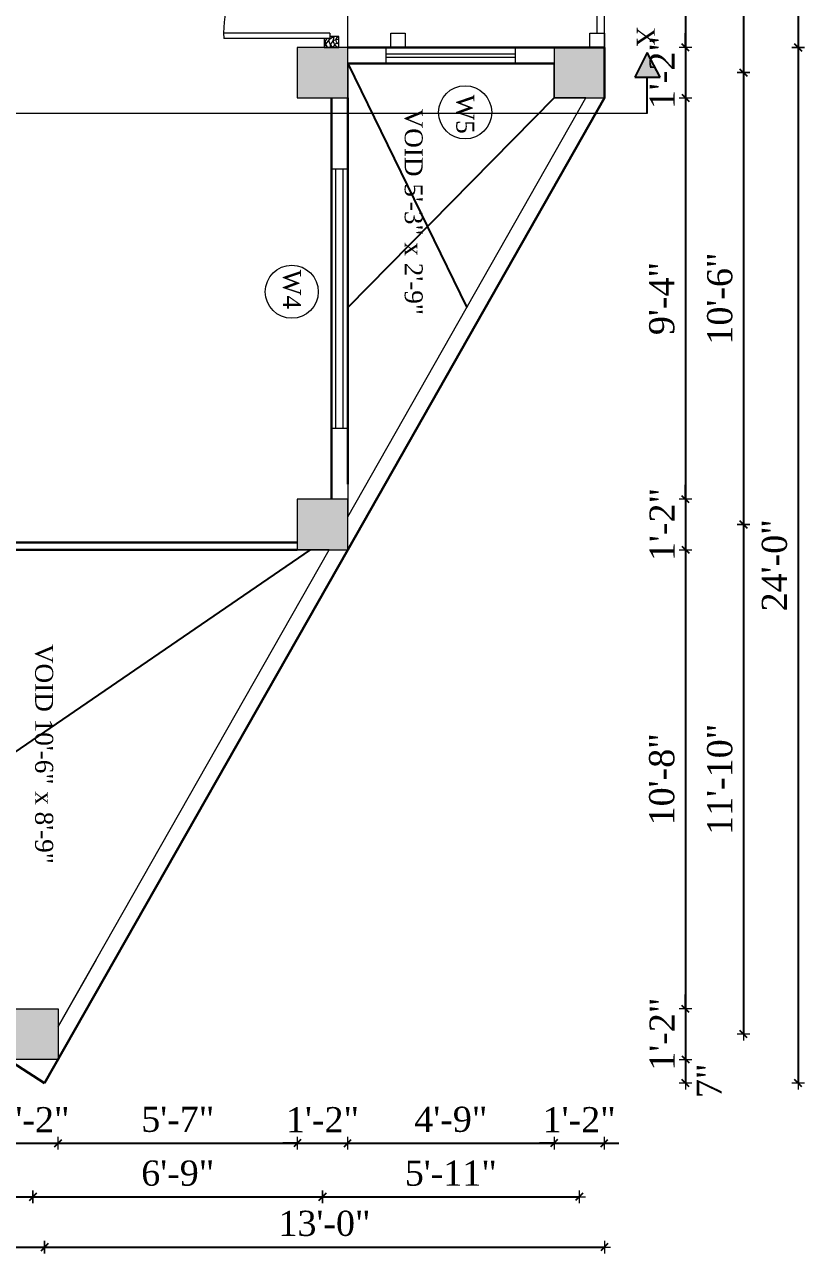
# Model space of a CAD drawing. Header units: inches. Extents: x 151827 to 346502, y -56182 to -23217.
# Drawn here: x 164569.3 to 164786.2, y -25468.3 to -25126.9 of the extents above; entities that cross this region are included whole.
import ezdxf

# ---------------------------------------------------------------- set-up
doc = ezdxf.new("R2010")
doc.units = ezdxf.units.IN
doc.header["$LTSCALE"] = 5
doc.header["$MEASUREMENT"] = 0
for name, color, linetype, lineweight in [('A-WALL', 7, 'Continuous', 9), ('Dimension', 7, 'Continuous', 18), ('DOOR', 62, 'Continuous', 0), ('Dw', 2, 'Continuous', 18)]:
    doc.layers.add(name, color=color, linetype=linetype, lineweight=lineweight)
doc.layers.add('dim line', color=7, linetype='Continuous', lineweight=15, true_color=0xfab2b2)
doc.layers.add('TEXT', color=6, linetype='Continuous')
doc.layers.add('WALL', color=7, linetype='Continuous')
doc.styles.add('ordinary', font='times.ttf')
doc.dimstyles.new('Copy of 96', dxfattribs={"dimtxt": 7, "dimasz": 4, "dimexe": 0.5, "dimexo": 0.5, "dimgap": 3, "dimtad": 1, "dimdec": 1, "dimzin": 11, "dimdsep": 46, "dimlunit": 4, "dimtxsty": 'ordinary', "dimblk": 'OBLIQUE', "dimcen": 0.09, "dimse1": 1, "dimse2": 1, "dimclrt": 6, "dimazin": 0, "dimtfac": 1, "dimtdec": 1, "dimtix": 1, "dimtmove": 2, "dimatfit": 3, "dimldrblk": 'leader', "dimfxl": 0.5, "dimfxlon": 1, "dimtolj": 1, "dimtzin": 0, "dimarcsym": 0})

# ---------------------------------------------------------------- blocks, each defined once
blk = doc.blocks.new('oblique')
at = {"color": 0, "lineweight": -2}
blk.add_line((0.25, 0.25), (-0.25, -0.25), dxfattribs=at)
at = {"layer": 'dim line', "lineweight": 9}
for p, q in [((-0.4375, 0), (0.4375, 0)), ((0, 0.4375), (0, -0.4375))]:
    blk.add_line(p, q, dxfattribs=at)
blk = doc.blocks.new('*D1895')
at = {"layer": 'A-WALL', "color": 0, "lineweight": -2, "ltscale": 5, "transparency": 16777216}
for p, q in [((164564.62, -25437.66), (164560.62, -25437.66)), ((164564.62, -25437.66), (164578.62, -25437.66)), ((164578.62, -25437.66), (164582.62, -25437.66))]:
    blk.add_line(p, q, dxfattribs=at)
at = {"layer": 'Defpoints', "color": 0, "ltscale": 5, "transparency": 16777216}
for p in [(164564.62, -25414.4), (164578.62, -25414.4), (164578.62, -25437.66)]:
    blk.add_point(p, dxfattribs=at)
at = {"layer": 'A-WALL', "color": 0, "lineweight": -2, "ltscale": 5, "transparency": 16777216, "xscale": 4, "yscale": 4, "zscale": 4}
blk.add_blockref('oblique', (164564.62, -25437.66), dxfattribs=at)
at = {"layer": 'A-WALL', "color": 0, "lineweight": -2, "ltscale": 5, "transparency": 16777216, "xscale": 4, "yscale": 4, "zscale": 4, "rotation": 180}
blk.add_blockref('oblique', (164578.62, -25437.66), dxfattribs=at)
at = {"layer": 'A-WALL', "color": 6, "ltscale": 5, "transparency": 16777216, "insert": (164571.62, -25431.16), "char_height": 7, "attachment_point": 5, "style": 'ordinary'}
blk.add_mtext('\\A1;1\'-2"', dxfattribs=at)
blk = doc.blocks.new('_OBLIQUE')
at = {"color": 0, "linetype": 'ByBlock'}
blk.add_line((-0.5, -0.5), (0.5, 0.5), dxfattribs=at)
blk = doc.blocks.new('leader')
at = {"layer": 'Dimension'}
for p, q in [((0, -4.328), (0, 4.328)), ((-4.424, 0), (4.424, 0))]:
    blk.add_line(p, q, dxfattribs=at)
blk = doc.blocks.new('*D1896')
at = {"layer": 'A-WALL', "color": 0, "lineweight": -2, "ltscale": 5, "transparency": 16777216}
blk.add_line((164578.62, -25437.66), (164645.13, -25437.66), dxfattribs=at)
at = {"layer": 'Defpoints', "color": 0, "ltscale": 5, "transparency": 16777216}
for p in [(164645.13, -25272.78), (164578.62, -25414.4), (164645.13, -25437.66)]:
    blk.add_point(p, dxfattribs=at)
at = {"layer": 'A-WALL', "color": 0, "lineweight": -2, "ltscale": 5, "transparency": 16777216, "xscale": 4, "yscale": 4, "zscale": 4, "rotation": 180}
blk.add_blockref('oblique', (164578.62, -25437.66), dxfattribs=at)
at = {"layer": 'A-WALL', "color": 0, "lineweight": -2, "ltscale": 5, "transparency": 16777216, "xscale": 4, "yscale": 4, "zscale": 4}
blk.add_blockref('oblique', (164645.13, -25437.66), dxfattribs=at)
at = {"layer": 'A-WALL', "color": 6, "ltscale": 5, "transparency": 16777216, "insert": (164611.88, -25431.09), "char_height": 7, "attachment_point": 5, "style": 'ordinary'}
blk.add_mtext('\\A1;5\'-7"', dxfattribs=at)
blk = doc.blocks.new('*D1897')
at = {"layer": 'A-WALL', "color": 0, "lineweight": -2, "ltscale": 5, "transparency": 16777216}
for p, q in [((164645.13, -25437.66), (164641.13, -25437.66)), ((164645.13, -25437.66), (164659.13, -25437.66)), ((164659.13, -25437.66), (164663.13, -25437.66))]:
    blk.add_line(p, q, dxfattribs=at)
at = {"layer": 'Defpoints', "color": 0, "ltscale": 5, "transparency": 16777216}
for p in [(164645.13, -25272.78), (164659.13, -25272.78), (164659.13, -25437.66)]:
    blk.add_point(p, dxfattribs=at)
at = {"layer": 'A-WALL', "color": 0, "lineweight": -2, "ltscale": 5, "transparency": 16777216, "xscale": 4, "yscale": 4, "zscale": 4}
blk.add_blockref('oblique', (164645.13, -25437.66), dxfattribs=at)
at = {"layer": 'A-WALL', "color": 0, "lineweight": -2, "ltscale": 5, "transparency": 16777216, "xscale": 4, "yscale": 4, "zscale": 4, "rotation": 180}
blk.add_blockref('oblique', (164659.13, -25437.66), dxfattribs=at)
at = {"layer": 'A-WALL', "color": 6, "ltscale": 5, "transparency": 16777216, "insert": (164652.13, -25431.16), "char_height": 7, "attachment_point": 5, "style": 'ordinary'}
blk.add_mtext('\\A1;1\'-2"', dxfattribs=at)
blk = doc.blocks.new('*D1898')
at = {"layer": 'A-WALL', "color": 0, "lineweight": -2, "ltscale": 5, "transparency": 16777216}
blk.add_line((164659.13, -25437.66), (164716.51, -25437.66), dxfattribs=at)
at = {"layer": 'Defpoints', "color": 0, "ltscale": 5, "transparency": 16777216}
for p in [(164716.51, -25147.22), (164659.13, -25272.78), (164716.51, -25437.66)]:
    blk.add_point(p, dxfattribs=at)
at = {"layer": 'A-WALL', "color": 0, "lineweight": -2, "ltscale": 5, "transparency": 16777216, "xscale": 4, "yscale": 4, "zscale": 4, "rotation": 180}
blk.add_blockref('oblique', (164659.13, -25437.66), dxfattribs=at)
at = {"layer": 'A-WALL', "color": 0, "lineweight": -2, "ltscale": 5, "transparency": 16777216, "xscale": 4, "yscale": 4, "zscale": 4}
blk.add_blockref('oblique', (164716.51, -25437.66), dxfattribs=at)
at = {"layer": 'A-WALL', "color": 6, "ltscale": 5, "transparency": 16777216, "insert": (164687.82, -25431.09), "char_height": 7, "attachment_point": 5, "style": 'ordinary'}
blk.add_mtext('\\A1;4\'-9"', dxfattribs=at)
blk = doc.blocks.new('*D1899')
at = {"layer": 'A-WALL', "color": 0, "lineweight": -2, "ltscale": 5, "transparency": 16777216}
for p, q in [((164716.51, -25437.66), (164712.51, -25437.66)), ((164716.51, -25437.66), (164730.51, -25437.66)), ((164730.51, -25437.66), (164734.51, -25437.66))]:
    blk.add_line(p, q, dxfattribs=at)
at = {"layer": 'Defpoints', "color": 0, "ltscale": 5, "transparency": 16777216}
for p in [(164716.51, -25147.22), (164730.51, -25147.22), (164730.51, -25437.66)]:
    blk.add_point(p, dxfattribs=at)
at = {"layer": 'A-WALL', "color": 0, "lineweight": -2, "ltscale": 5, "transparency": 16777216, "xscale": 4, "yscale": 4, "zscale": 4}
blk.add_blockref('oblique', (164716.51, -25437.66), dxfattribs=at)
at = {"layer": 'A-WALL', "color": 0, "lineweight": -2, "ltscale": 5, "transparency": 16777216, "xscale": 4, "yscale": 4, "zscale": 4, "rotation": 180}
blk.add_blockref('oblique', (164730.51, -25437.66), dxfattribs=at)
at = {"layer": 'A-WALL', "color": 6, "ltscale": 5, "transparency": 16777216, "insert": (164723.51, -25431.16), "char_height": 7, "attachment_point": 5, "style": 'ordinary'}
blk.add_mtext('\\A1;1\'-2"', dxfattribs=at)
blk = doc.blocks.new('*D1900')
at = {"layer": 'A-WALL', "color": 0, "lineweight": -2, "ltscale": 5, "transparency": 16777216}
blk.add_line((164511.85, -25452.62), (164571.62, -25452.62), dxfattribs=at)
at = {"layer": 'Defpoints', "color": 0, "ltscale": 5, "transparency": 16777216}
for p in [(164511.85, -25368.79), (164571.62, -25407.4), (164571.62, -25452.62)]:
    blk.add_point(p, dxfattribs=at)
at = {"layer": 'A-WALL', "color": 0, "lineweight": -2, "ltscale": 5, "transparency": 16777216, "xscale": 4, "yscale": 4, "zscale": 4, "rotation": 180}
blk.add_blockref('oblique', (164511.85, -25452.62), dxfattribs=at)
at = {"layer": 'A-WALL', "color": 0, "lineweight": -2, "ltscale": 5, "transparency": 16777216, "xscale": 4, "yscale": 4, "zscale": 4}
blk.add_blockref('oblique', (164571.62, -25452.62), dxfattribs=at)
at = {"layer": 'A-WALL', "color": 6, "ltscale": 5, "transparency": 16777216, "insert": (164541.74, -25446.06), "char_height": 7, "attachment_point": 5, "style": 'ordinary'}
blk.add_mtext('\\A1;5\'-0"', dxfattribs=at)
blk = doc.blocks.new('*D1901')
at = {"layer": 'A-WALL', "color": 0, "lineweight": -2, "ltscale": 5, "transparency": 16777216}
blk.add_line((164571.62, -25452.62), (164652.13, -25452.62), dxfattribs=at)
at = {"layer": 'Defpoints', "color": 0, "ltscale": 5, "transparency": 16777216}
for p in [(164652.13, -25265.78), (164571.62, -25407.4), (164652.13, -25452.62)]:
    blk.add_point(p, dxfattribs=at)
at = {"layer": 'A-WALL', "color": 0, "lineweight": -2, "ltscale": 5, "transparency": 16777216, "xscale": 4, "yscale": 4, "zscale": 4, "rotation": 180}
blk.add_blockref('oblique', (164571.62, -25452.62), dxfattribs=at)
at = {"layer": 'A-WALL', "color": 0, "lineweight": -2, "ltscale": 5, "transparency": 16777216, "xscale": 4, "yscale": 4, "zscale": 4}
blk.add_blockref('oblique', (164652.13, -25452.62), dxfattribs=at)
at = {"layer": 'A-WALL', "color": 6, "ltscale": 5, "transparency": 16777216, "insert": (164611.88, -25446.05), "char_height": 7, "attachment_point": 5, "style": 'ordinary'}
blk.add_mtext('\\A1;6\'-9"', dxfattribs=at)
blk = doc.blocks.new('*D1902')
at = {"layer": 'A-WALL', "color": 0, "lineweight": -2, "ltscale": 5, "transparency": 16777216}
blk.add_line((164652.13, -25452.62), (164723.51, -25452.62), dxfattribs=at)
at = {"layer": 'Defpoints', "color": 0, "ltscale": 5, "transparency": 16777216}
for p in [(164723.51, -25140.22), (164652.13, -25265.78), (164723.51, -25452.62)]:
    blk.add_point(p, dxfattribs=at)
at = {"layer": 'A-WALL', "color": 0, "lineweight": -2, "ltscale": 5, "transparency": 16777216, "xscale": 4, "yscale": 4, "zscale": 4, "rotation": 180}
blk.add_blockref('oblique', (164652.13, -25452.62), dxfattribs=at)
at = {"layer": 'A-WALL', "color": 0, "lineweight": -2, "ltscale": 5, "transparency": 16777216, "xscale": 4, "yscale": 4, "zscale": 4}
blk.add_blockref('oblique', (164723.51, -25452.62), dxfattribs=at)
at = {"layer": 'A-WALL', "color": 6, "ltscale": 5, "transparency": 16777216, "insert": (164687.82, -25446.06), "char_height": 7, "attachment_point": 5, "style": 'ordinary'}
blk.add_mtext('\\A1;5\'-11"', dxfattribs=at)
blk = doc.blocks.new('*D1904')
at = {"layer": 'A-WALL', "color": 0, "lineweight": -2, "ltscale": 5, "transparency": 16777216}
blk.add_line((164753.07, -25026.33), (164753.07, -25133.22), dxfattribs=at)
at = {"layer": 'Defpoints', "color": 0, "ltscale": 5, "transparency": 16777216}
for p in [(164659.13, -25026.33), (164730.51, -25133.22), (164753.07, -25133.22)]:
    blk.add_point(p, dxfattribs=at)
at = {"layer": 'A-WALL', "color": 0, "lineweight": -2, "ltscale": 5, "transparency": 16777216, "xscale": 4, "yscale": 4, "zscale": 4}
for p, rotation in [((164753.07, -25026.33), 90), ((164753.07, -25133.22), 270)]:
    blk.add_blockref('oblique', p, dxfattribs=dict(at, rotation=rotation))
at = {"layer": 'A-WALL', "color": 6, "ltscale": 5, "transparency": 16777216, "insert": (164746.51, -25079.77), "char_height": 7, "attachment_point": 5, "rotation": 90, "style": 'ordinary'}
blk.add_mtext('\\A1;8\'-11"', dxfattribs=at)
blk = doc.blocks.new('*D1905')
at = {"layer": 'A-WALL', "color": 0, "lineweight": -2, "ltscale": 5, "transparency": 16777216}
for p, q in [((164753.07, -25133.22), (164753.07, -25129.22)), ((164753.07, -25133.22), (164753.07, -25147.22)), ((164753.07, -25147.22), (164753.07, -25151.22))]:
    blk.add_line(p, q, dxfattribs=at)
at = {"layer": 'Defpoints', "color": 0, "ltscale": 5, "transparency": 16777216}
for p in [(164730.51, -25133.22), (164730.51, -25147.22), (164753.07, -25147.22)]:
    blk.add_point(p, dxfattribs=at)
at = {"layer": 'A-WALL', "color": 0, "lineweight": -2, "ltscale": 5, "transparency": 16777216, "xscale": 4, "yscale": 4, "zscale": 4}
for p, rotation in [((164753.07, -25133.22), 270), ((164753.07, -25147.22), 90)]:
    blk.add_blockref('oblique', p, dxfattribs=dict(at, rotation=rotation))
at = {"layer": 'A-WALL', "color": 6, "ltscale": 5, "transparency": 16777216, "insert": (164746.57, -25140.22), "char_height": 7, "attachment_point": 5, "rotation": 90, "style": 'ordinary'}
blk.add_mtext('\\A1;1\'-2"', dxfattribs=at)
blk = doc.blocks.new('*D1906')
at = {"layer": 'A-WALL', "color": 0, "lineweight": -2, "ltscale": 5, "transparency": 16777216}
blk.add_line((164753.07, -25147.22), (164753.07, -25258.78), dxfattribs=at)
at = {"layer": 'Defpoints', "color": 0, "ltscale": 5, "transparency": 16777216}
for p in [(164730.51, -25147.22), (164659.13, -25258.78), (164753.07, -25258.78)]:
    blk.add_point(p, dxfattribs=at)
at = {"layer": 'A-WALL', "color": 0, "lineweight": -2, "ltscale": 5, "transparency": 16777216, "xscale": 4, "yscale": 4, "zscale": 4}
for p, rotation in [((164753.07, -25147.22), 90), ((164753.07, -25258.78), 270)]:
    blk.add_blockref('oblique', p, dxfattribs=dict(at, rotation=rotation))
at = {"layer": 'A-WALL', "color": 6, "ltscale": 5, "transparency": 16777216, "insert": (164746.5, -25203), "char_height": 7, "attachment_point": 5, "rotation": 90, "style": 'ordinary'}
blk.add_mtext('\\A1;9\'-4"', dxfattribs=at)
blk = doc.blocks.new('*D1907')
at = {"layer": 'A-WALL', "color": 0, "lineweight": -2, "ltscale": 5, "transparency": 16777216}
for p, q in [((164753.07, -25258.78), (164753.07, -25254.78)), ((164753.07, -25258.78), (164753.07, -25272.78)), ((164753.07, -25272.78), (164753.07, -25276.78))]:
    blk.add_line(p, q, dxfattribs=at)
at = {"layer": 'Defpoints', "color": 0, "ltscale": 5, "transparency": 16777216}
for p in [(164659.13, -25258.78), (164659.13, -25272.78), (164753.07, -25272.78)]:
    blk.add_point(p, dxfattribs=at)
at = {"layer": 'A-WALL', "color": 0, "lineweight": -2, "ltscale": 5, "transparency": 16777216, "xscale": 4, "yscale": 4, "zscale": 4}
for p, rotation in [((164753.07, -25258.78), 270), ((164753.07, -25272.78), 90)]:
    blk.add_blockref('oblique', p, dxfattribs=dict(at, rotation=rotation))
at = {"layer": 'A-WALL', "color": 6, "ltscale": 5, "transparency": 16777216, "insert": (164746.57, -25265.78), "char_height": 7, "attachment_point": 5, "rotation": 90, "style": 'ordinary'}
blk.add_mtext('\\A1;1\'-2"', dxfattribs=at)
blk = doc.blocks.new('*D1908')
at = {"layer": 'A-WALL', "color": 0, "lineweight": -2, "ltscale": 5, "transparency": 16777216}
blk.add_line((164753.07, -25272.78), (164753.07, -25400.4), dxfattribs=at)
at = {"layer": 'Defpoints', "color": 0, "ltscale": 5, "transparency": 16777216}
for p in [(164659.13, -25272.78), (164578.62, -25400.4), (164753.07, -25400.4)]:
    blk.add_point(p, dxfattribs=at)
at = {"layer": 'A-WALL', "color": 0, "lineweight": -2, "ltscale": 5, "transparency": 16777216, "xscale": 4, "yscale": 4, "zscale": 4}
for p, rotation in [((164753.07, -25272.78), 90), ((164753.07, -25400.4), 270)]:
    blk.add_blockref('oblique', p, dxfattribs=dict(at, rotation=rotation))
at = {"layer": 'A-WALL', "color": 6, "ltscale": 5, "transparency": 16777216, "insert": (164746.51, -25336.59), "char_height": 7, "attachment_point": 5, "rotation": 90, "style": 'ordinary'}
blk.add_mtext('\\A1;10\'-8"', dxfattribs=at)
blk = doc.blocks.new('*D1909')
at = {"layer": 'A-WALL', "color": 0, "lineweight": -2, "ltscale": 5, "transparency": 16777216}
for p, q in [((164753.07, -25400.4), (164753.07, -25396.4)), ((164753.07, -25400.4), (164753.07, -25414.4)), ((164753.07, -25414.4), (164753.07, -25418.4))]:
    blk.add_line(p, q, dxfattribs=at)
at = {"layer": 'Defpoints', "color": 0, "ltscale": 5, "transparency": 16777216}
for p in [(164578.62, -25400.4), (164578.62, -25414.4), (164753.07, -25414.4)]:
    blk.add_point(p, dxfattribs=at)
at = {"layer": 'A-WALL', "color": 0, "lineweight": -2, "ltscale": 5, "transparency": 16777216, "xscale": 4, "yscale": 4, "zscale": 4}
for p, rotation in [((164753.07, -25400.4), 270), ((164753.07, -25414.4), 90)]:
    blk.add_blockref('oblique', p, dxfattribs=dict(at, rotation=rotation))
at = {"layer": 'A-WALL', "color": 6, "ltscale": 5, "transparency": 16777216, "insert": (164746.57, -25407.4), "char_height": 7, "attachment_point": 5, "rotation": 90, "style": 'ordinary'}
blk.add_mtext('\\A1;1\'-2"', dxfattribs=at)
blk = doc.blocks.new('*D1910')
at = {"layer": 'A-WALL', "color": 0, "lineweight": -2, "ltscale": 5, "transparency": 16777216}
blk.add_line((164753.07, -25414.4), (164753.07, -25421.03), dxfattribs=at)
at = {"layer": 'Defpoints', "color": 0, "ltscale": 5, "transparency": 16777216}
for p in [(164578.62, -25414.4), (164574.85, -25421.03), (164753.07, -25421.03)]:
    blk.add_point(p, dxfattribs=at)
at = {"layer": 'A-WALL', "color": 0, "lineweight": -2, "ltscale": 5, "transparency": 16777216, "xscale": 4, "yscale": 4, "zscale": 4}
for p, rotation in [((164753.07, -25414.4), 90), ((164753.07, -25421.03), 270)]:
    blk.add_blockref('oblique', p, dxfattribs=dict(at, rotation=rotation))
at = {"layer": 'A-WALL', "color": 6, "ltscale": 5, "transparency": 16777216, "insert": (164759.65, -25420.36), "char_height": 7, "attachment_point": 5, "rotation": 90, "style": 'ordinary'}
blk.add_mtext('\\A1;7"', dxfattribs=at)
blk = doc.blocks.new('*D1911')
at = {"layer": 'A-WALL', "color": 0, "lineweight": -2, "ltscale": 5, "transparency": 16777216}
blk.add_line((164769.2, -25019.33), (164769.2, -25140.22), dxfattribs=at)
at = {"layer": 'Defpoints', "color": 0, "ltscale": 5, "transparency": 16777216}
for p in [(164652.13, -25019.33), (164652.13, -25140.22), (164769.2, -25140.22)]:
    blk.add_point(p, dxfattribs=at)
at = {"layer": 'A-WALL', "color": 0, "lineweight": -2, "ltscale": 5, "transparency": 16777216, "xscale": 4, "yscale": 4, "zscale": 4}
for p, rotation in [((164769.2, -25019.33), 90), ((164769.2, -25140.22), 270)]:
    blk.add_blockref('oblique', p, dxfattribs=dict(at, rotation=rotation))
at = {"layer": 'A-WALL', "color": 6, "ltscale": 5, "transparency": 16777216, "insert": (164762.64, -25079.77), "char_height": 7, "attachment_point": 5, "rotation": 90, "style": 'ordinary'}
blk.add_mtext('\\A1;10\'-1"', dxfattribs=at)
blk = doc.blocks.new('*D1912')
at = {"layer": 'A-WALL', "color": 0, "lineweight": -2, "ltscale": 5, "transparency": 16777216}
blk.add_line((164769.2, -25140.22), (164769.2, -25265.78), dxfattribs=at)
at = {"layer": 'Defpoints', "color": 0, "ltscale": 5, "transparency": 16777216}
for p in [(164652.13, -25140.22), (164652.13, -25265.78), (164769.2, -25265.78)]:
    blk.add_point(p, dxfattribs=at)
at = {"layer": 'A-WALL', "color": 0, "lineweight": -2, "ltscale": 5, "transparency": 16777216, "xscale": 4, "yscale": 4, "zscale": 4}
for p, rotation in [((164769.2, -25140.22), 90), ((164769.2, -25265.78), 270)]:
    blk.add_blockref('oblique', p, dxfattribs=dict(at, rotation=rotation))
at = {"layer": 'A-WALL', "color": 6, "ltscale": 5, "transparency": 16777216, "insert": (164762.64, -25203), "char_height": 7, "attachment_point": 5, "rotation": 90, "style": 'ordinary'}
blk.add_mtext('\\A1;10\'-6"', dxfattribs=at)
blk = doc.blocks.new('*D1913')
at = {"layer": 'A-WALL', "color": 0, "lineweight": -2, "ltscale": 5, "transparency": 16777216}
blk.add_line((164769.2, -25265.78), (164769.2, -25407.4), dxfattribs=at)
at = {"layer": 'Defpoints', "color": 0, "ltscale": 5, "transparency": 16777216}
for p in [(164652.13, -25265.78), (164571.62, -25407.4), (164769.2, -25407.4)]:
    blk.add_point(p, dxfattribs=at)
at = {"layer": 'A-WALL', "color": 0, "lineweight": -2, "ltscale": 5, "transparency": 16777216, "xscale": 4, "yscale": 4, "zscale": 4}
for p, rotation in [((164769.2, -25265.78), 90), ((164769.2, -25407.4), 270)]:
    blk.add_blockref('oblique', p, dxfattribs=dict(at, rotation=rotation))
at = {"layer": 'A-WALL', "color": 6, "ltscale": 5, "transparency": 16777216, "insert": (164762.64, -25336.59), "char_height": 7, "attachment_point": 5, "rotation": 90, "style": 'ordinary'}
blk.add_mtext('\\A1;11\'-10"', dxfattribs=at)
blk = doc.blocks.new('*D1914')
at = {"layer": 'A-WALL', "color": 0, "lineweight": -2, "ltscale": 5, "transparency": 16777216}
blk.add_line((164784.4, -25012.33), (164784.4, -25133.22), dxfattribs=at)
at = {"layer": 'Defpoints', "color": 0, "ltscale": 5, "transparency": 16777216}
for p in [(164659.13, -25012.33), (164730.51, -25133.22), (164784.4, -25133.22)]:
    blk.add_point(p, dxfattribs=at)
at = {"layer": 'A-WALL', "color": 0, "lineweight": -2, "ltscale": 5, "transparency": 16777216, "xscale": 4, "yscale": 4, "zscale": 4}
for p, rotation in [((164784.4, -25012.33), 90), ((164784.4, -25133.22), 270)]:
    blk.add_blockref('oblique', p, dxfattribs=dict(at, rotation=rotation))
at = {"layer": 'A-WALL', "color": 6, "ltscale": 5, "transparency": 16777216, "insert": (164777.84, -25072.77), "char_height": 7, "attachment_point": 5, "rotation": 90, "style": 'ordinary'}
blk.add_mtext('\\A1;10\'-1"', dxfattribs=at)
blk = doc.blocks.new('*D1915')
at = {"layer": 'A-WALL', "color": 0, "lineweight": -2, "ltscale": 5, "transparency": 16777216}
blk.add_line((164784.4, -25133.22), (164784.4, -25421.03), dxfattribs=at)
at = {"layer": 'Defpoints', "color": 0, "ltscale": 5, "transparency": 16777216}
for p in [(164730.51, -25133.22), (164574.85, -25421.03), (164784.4, -25421.03)]:
    blk.add_point(p, dxfattribs=at)
at = {"layer": 'A-WALL', "color": 0, "lineweight": -2, "ltscale": 5, "transparency": 16777216, "xscale": 4, "yscale": 4, "zscale": 4}
for p, rotation in [((164784.4, -25133.22), 90), ((164784.4, -25421.03), 270)]:
    blk.add_blockref('oblique', p, dxfattribs=dict(at, rotation=rotation))
at = {"layer": 'A-WALL', "color": 6, "ltscale": 5, "transparency": 16777216, "insert": (164777.84, -25277.12), "char_height": 7, "attachment_point": 5, "rotation": 90, "style": 'ordinary'}
blk.add_mtext('\\A1;24\'-0"', dxfattribs=at)
blk = doc.blocks.new('*D1916')
at = {"layer": 'A-WALL', "color": 0, "lineweight": -2, "ltscale": 5, "transparency": 16777216}
blk.add_line((164465.85, -25466.57), (164574.85, -25466.57), dxfattribs=at)
at = {"layer": 'Defpoints', "color": 0, "ltscale": 5, "transparency": 16777216}
for p in [(164465.85, -25350.59), (164574.85, -25421.03), (164574.85, -25466.57)]:
    blk.add_point(p, dxfattribs=at)
at = {"layer": 'A-WALL', "color": 0, "lineweight": -2, "ltscale": 5, "transparency": 16777216, "xscale": 4, "yscale": 4, "zscale": 4, "rotation": 180}
blk.add_blockref('oblique', (164465.85, -25466.57), dxfattribs=at)
at = {"layer": 'A-WALL', "color": 0, "lineweight": -2, "ltscale": 5, "transparency": 16777216, "xscale": 4, "yscale": 4, "zscale": 4}
blk.add_blockref('oblique', (164574.85, -25466.57), dxfattribs=at)
at = {"layer": 'A-WALL', "color": 6, "ltscale": 5, "transparency": 16777216, "insert": (164520.35, -25460), "char_height": 7, "attachment_point": 5, "style": 'ordinary'}
blk.add_mtext('\\A1;9\'-1"', dxfattribs=at)
blk = doc.blocks.new('*D1917')
at = {"layer": 'A-WALL', "color": 0, "lineweight": -2, "ltscale": 5, "transparency": 16777216}
blk.add_line((164574.85, -25466.57), (164730.51, -25466.57), dxfattribs=at)
at = {"layer": 'Defpoints', "color": 0, "ltscale": 5, "transparency": 16777216}
for p in [(164730.51, -25147.22), (164574.85, -25421.03), (164730.51, -25466.57)]:
    blk.add_point(p, dxfattribs=at)
at = {"layer": 'A-WALL', "color": 0, "lineweight": -2, "ltscale": 5, "transparency": 16777216, "xscale": 4, "yscale": 4, "zscale": 4, "rotation": 180}
blk.add_blockref('oblique', (164574.85, -25466.57), dxfattribs=at)
at = {"layer": 'A-WALL', "color": 0, "lineweight": -2, "ltscale": 5, "transparency": 16777216, "xscale": 4, "yscale": 4, "zscale": 4}
blk.add_blockref('oblique', (164730.51, -25466.57), dxfattribs=at)
at = {"layer": 'A-WALL', "color": 6, "ltscale": 5, "transparency": 16777216, "insert": (164652.68, -25460.01), "char_height": 7, "attachment_point": 5, "style": 'ordinary'}
blk.add_mtext('\\A1;13\'-0"', dxfattribs=at)
blk = doc.blocks.new('*D1927')
at = {"layer": 'A-WALL', "color": 0, "lineweight": -2, "ltscale": 5, "transparency": 16777216}
blk.add_line((164439.24, -25414.4), (164439.24, -25421.03), dxfattribs=at)
at = {"layer": 'Defpoints', "color": 0, "ltscale": 5, "transparency": 16777216}
for p in [(164564.62, -25414.4), (164439.24, -25421.03), (164574.85, -25421.03)]:
    blk.add_point(p, dxfattribs=at)
at = {"layer": 'A-WALL', "color": 0, "lineweight": -2, "ltscale": 5, "transparency": 16777216, "xscale": 4, "yscale": 4, "zscale": 4}
for p, rotation in [((164439.24, -25414.4), 90), ((164439.24, -25421.03), 270)]:
    blk.add_blockref('oblique', p, dxfattribs=dict(at, rotation=rotation))
at = {"layer": 'A-WALL', "color": 6, "ltscale": 5, "transparency": 16777216, "insert": (164445.85, -25419.45), "char_height": 7, "attachment_point": 5, "rotation": 90, "style": 'ordinary'}
blk.add_mtext('\\A1;7"', dxfattribs=at)
blk = doc.blocks.new('*D1931')
at = {"layer": 'A-WALL', "color": 0, "lineweight": -2, "ltscale": 5, "transparency": 16777216}
blk.add_line((164426, -25368.79), (164426, -25407.4), dxfattribs=at)
at = {"layer": 'Defpoints', "color": 0, "ltscale": 5, "transparency": 16777216}
for p in [(164511.85, -25368.79), (164426, -25407.4), (164571.62, -25407.4)]:
    blk.add_point(p, dxfattribs=at)
at = {"layer": 'A-WALL', "color": 0, "lineweight": -2, "ltscale": 5, "transparency": 16777216, "xscale": 4, "yscale": 4, "zscale": 4}
for p, rotation in [((164426, -25368.79), 90), ((164426, -25407.4), 270)]:
    blk.add_blockref('oblique', p, dxfattribs=dict(at, rotation=rotation))
at = {"layer": 'A-WALL', "color": 6, "ltscale": 5, "transparency": 16777216, "insert": (164419.44, -25388.1), "char_height": 7, "attachment_point": 5, "rotation": 90, "style": 'ordinary'}
blk.add_mtext('\\A1;3\'-3"', dxfattribs=at)
blk = doc.blocks.new('*D1933')
at = {"layer": 'A-WALL', "color": 0, "lineweight": -2, "ltscale": 5, "transparency": 16777216}
blk.add_line((164412.94, -25375.47), (164412.94, -25421.03), dxfattribs=at)
at = {"layer": 'Defpoints', "color": 0, "ltscale": 5, "transparency": 16777216}
for p in [(164504.85, -25375.47), (164412.94, -25421.03), (164574.85, -25421.03)]:
    blk.add_point(p, dxfattribs=at)
at = {"layer": 'A-WALL', "color": 0, "lineweight": -2, "ltscale": 5, "transparency": 16777216, "xscale": 4, "yscale": 4, "zscale": 4}
for p, rotation in [((164412.94, -25375.47), 90), ((164412.94, -25421.03), 270)]:
    blk.add_blockref('oblique', p, dxfattribs=dict(at, rotation=rotation))
at = {"layer": 'A-WALL', "color": 6, "ltscale": 5, "transparency": 16777216, "insert": (164406.38, -25398.25), "char_height": 7, "attachment_point": 5, "rotation": 90, "style": 'ordinary'}
blk.add_mtext('\\A1;3\'-10"', dxfattribs=at)
blk = doc.blocks.new('*D1937')
at = {"layer": 'A-WALL', "color": 0, "lineweight": -2, "ltscale": 5, "transparency": 16777216}
blk.add_line((164652.95, -24984.93), (164727.15, -24986.69), dxfattribs=at)
at = {"layer": 'Defpoints', "color": 0, "ltscale": 5, "transparency": 16777216}
for p in [(164727.15, -24986.69), (164652.13, -25019.33), (164723.51, -25140.22)]:
    blk.add_point(p, dxfattribs=at)
at = {"layer": 'A-WALL', "color": 0, "lineweight": -2, "ltscale": 5, "transparency": 16777216, "xscale": 4, "yscale": 4, "zscale": 4}
for p, rotation in [((164652.95, -24984.93), 178.6423816933724), ((164727.15, -24986.69), 358.6423816933724)]:
    blk.add_blockref('oblique', p, dxfattribs=dict(at, rotation=rotation))
at = {"layer": 'A-WALL', "color": 6, "ltscale": 5, "transparency": 16777216, "insert": (164690.2, -24979.25), "char_height": 7, "attachment_point": 5, "rotation": 358.6424, "style": 'ordinary'}
blk.add_mtext('\\A1;6\'-2"', dxfattribs=at)
blk = doc.blocks.new('A$C27B36B59')
at = {"layer": 'DOOR'}
for p, q in [((0, 4), (0, 0)), ((2.5, 4), (0, 4)), ((2.5, 2.5), (2.5, 4)), ((0, 0), (3, 0)), ((3, 2.5), (2.5, 2.5)), ((3, 0), (3, 2.5))]:
    blk.add_line(p, q, dxfattribs=at)
for centre, radius, start, end in [((-1.4, -0.54), 4.75, 22.1411, 72.838), ((1.34, 2.09), 1.64, 45.138, 144.8948), ((2.21, 0.3), 2.49, 83.3149, 152.658), ((0.13, 0.37), 2.05, 349.4875, 93.6805), ((1.96, -0.47), 2.01, 58.7447, 166.495), ((-0.06, 0.32), 1.13, 343.542, 86.947), ((2.08, -0.4), 1.17, 38.2816, 160.1519)]:
    blk.add_arc(centre, radius, start, end, dxfattribs=at)
blk = doc.blocks.new('D2')
at = {"layer": 'DOOR'}
for p, q in [((74473.95, 24047.59), (74473.95, 24018.09)), ((74473.95, 24047.59), (74475.45, 24047.59)), ((74475.45, 24047.59), (74475.45, 24018.13))]:
    blk.add_line(p, q, dxfattribs=at)
blk.add_arc((74473.95, 24047.59), 29.5, 180, 272.9146, dxfattribs=at)
at = {"layer": 'DOOR', "xscale": -1, "rotation": 180}
blk.add_blockref('A$C27B36B59', (74441.95, 24050.09), dxfattribs=at)
at = {"layer": 'DOOR', "rotation": 180}
blk.add_blockref('A$C27B36B59', (74477.95, 24050.09), dxfattribs=at)

msp = doc.modelspace()

# ---------------------------------------------------------------- hatches: boundary and pattern name
at = {"ltscale": 5}
msp.add_hatch(color=256, dxfattribs=at).paths.add_polyline_path([(164738.99, -25141.5), (164746, -25141.5), (164742.41, -25134.62)])
at = {"layer": 'WALL', "linetype": 'ByBlock', "ltscale": 5, "true_color": 0xf8991e}
h = msp.add_hatch(color=30, dxfattribs=at)
h.dxf.hatch_style = 1
h.paths.add_polyline_path([(164645.13, -25133.22), (164645.13, -25147.22), (164659.13, -25147.22), (164659.13, -25133.22)])
h = msp.add_hatch(color=30, dxfattribs=at)
h.dxf.hatch_style = 1
h.paths.add_polyline_path([(164716.51, -25133.22), (164716.51, -25147.22), (164730.51, -25147.22), (164730.51, -25133.22)])
h = msp.add_hatch(color=30, dxfattribs=at)
h.dxf.hatch_style = 1
h.paths.add_polyline_path([(164645.13, -25272.78), (164659.13, -25272.78), (164659.13, -25258.78), (164645.13, -25258.78)])
h = msp.add_hatch(color=30, dxfattribs=at)
h.dxf.hatch_style = 1
h.paths.add_polyline_path([(164578.62, -25400.4), (164564.62, -25400.4), (164564.62, -25414.4), (164578.62, -25414.4)])

# ---------------------------------------------------------------- linework, layer by layer
at = {"ltscale": 5}
for p, q in [((164742.41, -25134.62, -72.71), (164738.99, -25141.5, -72.71)), ((164746, -25141.5, -72.71), (164742.41, -25134.62, -72.71)), ((164738.99, -25141.5, -72.71), (164746, -25141.5, -72.71)), ((164742.41, -25151.6, -72.71), (164742.41, -25141.5, -72.71))]:
    msp.add_line(p, q, dxfattribs=at)
at = {"layer": 'A-WALL', "ltscale": 5}
for p, q in [((164659.13, -25133.22, -72.71), (164659.13, -25012.33, -72.71)), ((164730.51, -25133.22, -72.71), (164730.51, -25014.02, -72.71)), ((164728.51, -25129.22, -72.71), (164728.51, -25018.02, -72.71)), ((164671.13, -25133.22, -72.71), (164671.13, -25129.22, -72.71)), ((164669.82, -25137.72, -72.71), (164669.82, -25133.22, -72.71)), ((164705.82, -25137.72, -72.71), (164705.82, -25133.22, -72.71)), ((164742.41, -25151.6, -72.71), (164453.85, -25151.6, -72.71)), ((164654.63, -25167, -72.71), (164659.13, -25167, -72.71)), ((164654.63, -25239, -72.71), (164659.13, -25239, -72.71)), ((164589.16, -25386.75, -72.71), (164578.62, -25405.29, -72.71))]:
    msp.add_line(p, q, dxfattribs=at)
at = {"layer": 'A-WALL', "lineweight": 30}
for p, q in [((164730.51, -25133.22, -72.71), (164659.13, -25133.22, -72.71)), ((164730.51, -25147.22, -72.71), (164730.51, -25133.22, -72.71)), ((164716.51, -25137.72, -72.71), (164659.13, -25137.72, -72.71)), ((164716.51, -25137.72, -72.71), (164659.13, -25137.72, -72.71)), ((164654.63, -25258.78, -72.71), (164654.63, -25147.22, -72.71)), ((164730.51, -25147.22, -72.71), (164659.13, -25272.78, -72.71)), ((164659.13, -25147.22, -72.71), (164659.13, -25254.57, -72.71)), ((164645.13, -25270.78, -72.71), (164518.35, -25270.78, -72.71)), ((164645.13, -25272.78, -72.71), (164518.35, -25272.78, -72.71)), ((164659.13, -25272.78, -72.71), (164574.85, -25421.03, -72.71)), ((164574.85, -25421.03, -72.71), (164504.85, -25375.79, -72.71))]:
    msp.add_line(p, q, dxfattribs=at)
at = {"layer": 'A-WALL', "ltscale": 5, "elevation": -72.71}
for points in [[(164675.13, -25129.22), (164675.13, -25133.22), (164671.13, -25133.22), (164671.13, -25129.22)], [(164730.51, -25129.22), (164730.51, -25133.22), (164726.51, -25133.22), (164726.51, -25129.22)], [(164645.13, -25133.22), (164645.13, -25147.22), (164659.13, -25147.22), (164659.13, -25133.22)], [(164716.51, -25133.22), (164716.51, -25147.22), (164730.51, -25147.22), (164730.51, -25133.22)], [(164725.34, -25147.22), (164716.51, -25147.22), (164716.51, -25137.72), (164695.13, -25137.72), (164659.13, -25137.72), (164659.13, -25147.22), (164659.13, -25263.68)], [(164645.13, -25258.78), (164645.13, -25272.78), (164659.13, -25272.78), (164659.13, -25258.78)], [(164578.62, -25400.4), (164578.62, -25414.4), (164564.62, -25414.4), (164564.62, -25400.4)]]:
    msp.add_lwpolyline(points, close=True, dxfattribs=at)
msp.add_lwpolyline([(164513.85, -25272.78), (164513.85, -25272.78), (164513.85, -25361.79), (164518.85, -25361.79), (164518.85, -25375.79), (164513.14, -25375.79), (164564.62, -25409.06), (164564.62, -25400.4), (164578.62, -25400.4), (164578.62, -25405.29), (164653.95, -25272.78), (164645.13, -25272.78)], dxfattribs=at)
at = {"layer": 'A-WALL', "ltscale": 5}
for centre in [(164691.8, -25151.26, -72.71), (164643.59, -25201.1, -72.71)]:
    msp.add_circle(centre, 7.38, dxfattribs=at)
at = {"layer": 'Dw', "color": 3}
for p, q in [((164669.82, -25134.97, -72.71), (164705.82, -25134.97, -72.71)), ((164669.82, -25135.97, -72.71), (164705.82, -25135.97, -72.71)), ((164655.88, -25239, -72.71), (164655.88, -25167, -72.71)), ((164657.88, -25239, -72.71), (164657.88, -25167, -72.71))]:
    msp.add_line(p, q, dxfattribs=at)
at = {"layer": 'WALL', "color": 30, "linetype": 'ByBlock', "ltscale": 5, "true_color": 0xf8991e}
for p, q in [((164659.13, -25137.72, -72.71), (164692.23, -25205.45, -72.71)), ((164716.51, -25147.22, -72.71), (164659.13, -25205.45, -72.71)), ((164518.85, -25361.79, -72.71), (164648.78, -25272.78, -72.71))]:
    msp.add_line(p, q, dxfattribs=at)

# ---------------------------------------------------------------- block references
at = {"layer": 'WALL', "color": 2, "linetype": 'ByBlock', "rotation": 270}
msp.add_blockref('D2', (140606.54, 49344.73, -72.71), dxfattribs=at)

# ---------------------------------------------------------------- texts
at = {"layer": 'TEXT', "style": 'ordinary'}
for s, p in [('X', (164739.54, -25127.55, -72.71)), ('W5', (164689.35, -25146.3, -72.71)), ('VOID 5\'-3" x 2\'-9"', (164675, -25150.22, -72.71)), ('W4', (164641.14, -25194.98, -72.71)), ('VOID 10\'-6" x 8\'-9"', (164572.23, -25298.96, -72.71))]:
    msp.add_text(s, height=5, rotation=270, dxfattribs=at).set_placement(p)

# ---------------------------------------------------------------- dimensions: what is measured, and where the dimension line sits
at = {"layer": 'A-WALL', "ltscale": 5}
for base, p1, p2, angle, picture, middle in [((164727.15, -24986.69, -72.71), (164652.13, -25019.33, -72.71), (164723.51, -25140.22, -72.71), 178.6424, '*D1937', (164690.2, -24979.25, -72.71)), ((164784.4, -25133.22, -72.71), (164659.13, -25012.33, -72.71), (164730.51, -25133.22, -72.71), 270, '*D1914', (164777.84, -25072.77, -72.71)), ((164769.2, -25140.22, -72.71), (164652.13, -25019.33, -72.71), (164652.13, -25140.22, -72.71), 270, '*D1911', (164762.64, -25079.77, -72.71)), ((164753.07, -25133.22, -72.71), (164659.13, -25026.33, -72.71), (164730.51, -25133.22, -72.71), 270, '*D1904', (164746.51, -25079.77, -72.71)), ((164753.07, -25147.22, -72.71), (164730.51, -25133.22, -72.71), (164730.51, -25147.22, -72.71), 270, '*D1905', (164746.57, -25140.22, -72.71)), ((164784.4, -25421.03, -72.71), (164730.51, -25133.22, -72.71), (164574.85, -25421.03, -72.71), 270, '*D1915', (164777.84, -25277.12, -72.71)), ((164769.2, -25265.78, -72.71), (164652.13, -25140.22, -72.71), (164652.13, -25265.78, -72.71), 270, '*D1912', (164762.64, -25203, -72.71)), ((164753.07, -25258.78, -72.71), (164730.51, -25147.22, -72.71), (164659.13, -25258.78, -72.71), 270, '*D1906', (164746.5, -25203, -72.71)), ((164753.07, -25272.78, -72.71), (164659.13, -25258.78, -72.71), (164659.13, -25272.78, -72.71), 270, '*D1907', (164746.57, -25265.78, -72.71)), ((164769.2, -25407.4, -72.71), (164652.13, -25265.78, -72.71), (164571.62, -25407.4, -72.71), 270, '*D1913', (164762.64, -25336.59, -72.71)), ((164753.07, -25400.4, -72.71), (164659.13, -25272.78, -72.71), (164578.62, -25400.4, -72.71), 270, '*D1908', (164746.51, -25336.59, -72.71)), ((164426, -25407.4, -72.71), (164511.85, -25368.79, -72.71), (164571.62, -25407.4, -72.71), 270, '*D1931', (164419.44, -25388.1, -72.71)), ((164412.94, -25421.03, -72.71), (164504.85, -25375.47, -72.71), (164574.85, -25421.03, -72.71), 270, '*D1933', (164406.38, -25398.25, -72.71)), ((164753.07, -25414.4, -72.71), (164578.62, -25400.4, -72.71), (164578.62, -25414.4, -72.71), 270, '*D1909', (164746.57, -25407.4, -72.71))]:
    dim = msp.add_linear_dim(base=base, p1=p1, p2=p2, angle=angle, dimstyle='Copy of 96', override={"dimdec": 0, "dimblk": 'oblique', "dimtdec": 0, "dimarcsym": 1}, dxfattribs=at)
    dim.commit()
    dim.dimension.update_dxf_attribs({"geometry": picture, "text_midpoint": middle})
for base, p1, p2, picture, middle in [((164723.51, -25452.62, -72.71), (164652.13, -25265.78, -72.71), (164723.51, -25140.22, -72.71), '*D1902', (164687.82, -25446.06, -72.71)), ((164730.51, -25466.57, -72.71), (164574.85, -25421.03, -72.71), (164730.51, -25147.22, -72.71), '*D1917', (164652.68, -25460.01, -72.71)), ((164716.51, -25437.66, -72.71), (164659.13, -25272.78, -72.71), (164716.51, -25147.22, -72.71), '*D1898', (164687.82, -25431.09, -72.71)), ((164730.51, -25437.66, -72.71), (164716.51, -25147.22, -72.71), (164730.51, -25147.22, -72.71), '*D1899', (164723.51, -25431.16, -72.71)), ((164652.13, -25452.62, -72.71), (164571.62, -25407.4, -72.71), (164652.13, -25265.78, -72.71), '*D1901', (164611.88, -25446.05, -72.71)), ((164645.13, -25437.66, -72.71), (164578.62, -25414.4, -72.71), (164645.13, -25272.78, -72.71), '*D1896', (164611.88, -25431.09, -72.71)), ((164659.13, -25437.66, -72.71), (164645.13, -25272.78, -72.71), (164659.13, -25272.78, -72.71), '*D1897', (164652.13, -25431.16, -72.71)), ((164574.85, -25466.57, -72.71), (164465.85, -25350.59, -72.71), (164574.85, -25421.03, -72.71), '*D1916', (164520.35, -25460, -72.71)), ((164571.62, -25452.62, -72.71), (164511.85, -25368.79, -72.71), (164571.62, -25407.4, -72.71), '*D1900', (164541.74, -25446.06, -72.71)), ((164578.62, -25437.66, -72.71), (164564.62, -25414.4, -72.71), (164578.62, -25414.4, -72.71), '*D1895', (164571.62, -25431.16, -72.71))]:
    dim = msp.add_linear_dim(base=base, p1=p1, p2=p2, dimstyle='Copy of 96', override={"dimdec": 0, "dimblk": 'oblique', "dimtdec": 0, "dimarcsym": 1}, dxfattribs=at)
    dim.commit()
    dim.dimension.update_dxf_attribs({"geometry": picture, "text_midpoint": middle})
for base, p1, picture, middle in [((164439.24, -25421.03, -72.71), (164564.62, -25414.4, -72.71), '*D1927', (164445.85, -25419.45, -72.71)), ((164753.07, -25421.03, -72.71), (164578.62, -25414.4, -72.71), '*D1910', (164759.65, -25420.36, -72.71))]:
    dim = msp.add_linear_dim(base=base, p1=p1, p2=(164574.85, -25421.03, -72.71), angle=270, dimstyle='Copy of 96', override={"dimdec": 0, "dimblk": 'oblique', "dimtdec": 0, "dimarcsym": 1}, dxfattribs=at)
    dim.commit()
    dim.dimension.update_dxf_attribs({"geometry": picture, "text_midpoint": middle, "dimtype": 160})

doc.saveas('drawing.dxf')
